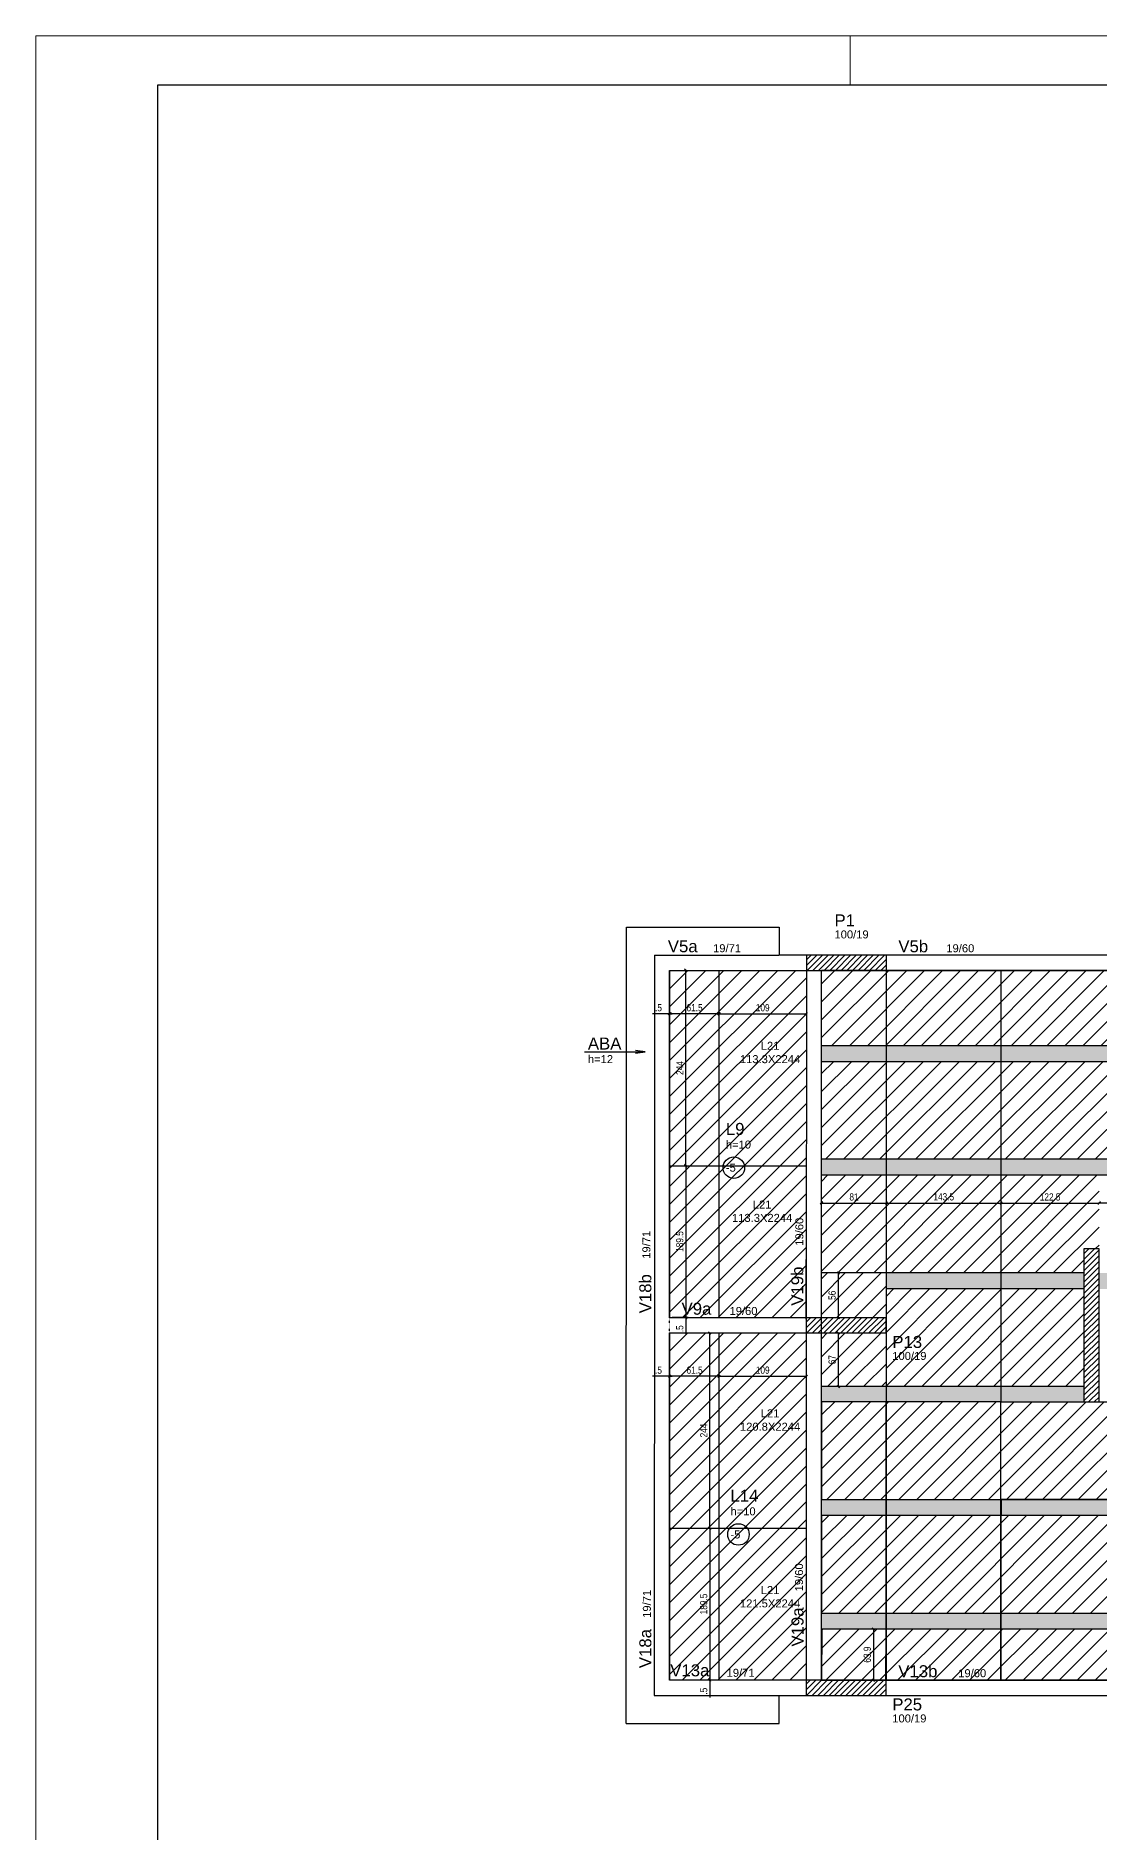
# Model space of a CAD drawing. Extents: x 1022 to 7350, y 170 to 3791.
# Drawn here: x 1022 to 2351, y 1546 to 3791 of the extents above; entities that cross this region are included whole.
import ezdxf

# ---------------------------------------------------------------- set-up
doc = ezdxf.new("R2010")
doc.units = 0
doc.linetypes.add('ESTILO_TQS_0001', pattern=[1, 0.7, -0.3])
doc.linetypes.add('ESTILO_TQS_0002', pattern=[0.4, 0.1, -0.3])
for name, color, linetype in [('3', 3, 'Continuous'), ('8', 8, 'Continuous'), ('AUX00', 7, 'Continuous'), ('COTA', 241, 'Continuous'), ('ES-VIGA', 3, 'Continuous'), ('L-D', 2, 'Continuous'), ('L-N', 4, 'Continuous'), ('P-D', 2, 'Continuous'), ('Painéis', 200, 'Continuous'), ('Pilares', 5, 'Continuous'), ('VIG-D', 2, 'Continuous'), ('VIG-N', 4, 'Continuous')]:
    doc.layers.add(name, color=color, linetype=linetype)
for name, color, linetype, lineweight in [('FOLHA', 255, 'Continuous', 5), ('Hachura', 251, 'Continuous', 9), ('REAPROVEITAMENTO', 251, 'Continuous', 9)]:
    doc.layers.add(name, color=color, linetype=linetype, lineweight=lineweight)
doc.styles.add('COTA TECNICA-50', font='techl___.ttf', dxfattribs={"height": 9})
doc.styles.get("Standard").update_dxf_attribs({"font": 'arial.ttf'})
doc.dimstyles.new('COTA PAINEL-50', dxfattribs={"dimtxt": 9, "dimasz": 3, "dimexe": 3, "dimexo": 3, "dimgap": 3, "dimtad": 1, "dimdec": 1, "dimzin": 12, "dimdsep": 46, "dimtxsty": 'COTA TECNICA-50', "dimblk1": 'OBLIQUE', "dimblk2": 'OBLIQUE', "dimsah": 1, "dimcen": 0.9, "dimclrd": 4, "dimclre": 4, "dimclrt": 240, "dimadec": 1, "dimazin": 3, "dimtfac": 1, "dimtdec": 1, "dimtmove": 0, "dimatfit": 3, "dimfxl": 1, "dimtolj": 1, "dimtzin": 12, "dimarcsym": 0})
pattern_1 = [(45, (-1214.97, -298.365), (-11.22532, 11.22532), [])]

# ---------------------------------------------------------------- blocks, each defined once
blk = doc.blocks.new('_Oblique')
at = {"color": 0, "linetype": 'ByBlock', "lineweight": -2}
blk.add_line((-0.5, -0.5), (0.5, 0.5), dxfattribs=at)
blk = doc.blocks.new('*D5')
at = {"layer": 'COTA', "color": 4, "lineweight": -2, "transparency": 16777216}
for p, q in [((1847.3, 2169.9), (1867.2, 2169.9)), ((1864.2, 1925.9), (1864.2, 2169.9)), ((1847.3, 1925.9), (1867.2, 1925.9))]:
    blk.add_line(p, q, dxfattribs=at)
at = {"layer": 'Defpoints', "color": 0, "transparency": 16777216}
for p in [(1844.3, 2169.9), (1864.2, 2169.9), (1844.3, 1925.9)]:
    blk.add_point(p, dxfattribs=at)
at = {"layer": 'COTA', "color": 4, "lineweight": -2, "transparency": 16777216, "xscale": 3, "yscale": 3, "zscale": 3}
for p, rotation in [((1864.2, 2169.9), 90), ((1864.2, 1925.9), 270)]:
    blk.add_blockref('_Oblique', p, dxfattribs=dict(at, rotation=rotation))
at = {"layer": 'COTA', "color": 240, "transparency": 16777216, "insert": (1856.6, 2047.9), "char_height": 9, "attachment_point": 5, "rotation": 90, "style": 'COTA TECNICA-50'}
blk.add_mtext('\\A1;244', dxfattribs=at)
blk = doc.blocks.new('*D6')
at = {"layer": 'COTA', "color": 4, "lineweight": -2, "transparency": 16777216}
blk.add_line((1875.9, 2115.7), (1814.4, 2115.7), dxfattribs=at)
at = {"layer": 'Defpoints', "color": 0, "transparency": 16777216}
for p in [(1814.4, 2115.7), (1814.4, 2115.7), (1875.9, 2115.7)]:
    blk.add_point(p, dxfattribs=at)
at = {"layer": 'COTA', "color": 4, "lineweight": -2, "transparency": 16777216, "xscale": 3, "yscale": 3, "zscale": 3, "rotation": 180}
blk.add_blockref('_Oblique', (1814.4, 2115.7), dxfattribs=at)
at = {"layer": 'COTA', "color": 4, "lineweight": -2, "transparency": 16777216, "xscale": 3, "yscale": 3, "zscale": 3}
blk.add_blockref('_Oblique', (1875.9, 2115.7), dxfattribs=at)
at = {"layer": 'COTA', "color": 240, "transparency": 16777216, "insert": (1845.2, 2123.3), "char_height": 9, "attachment_point": 5, "style": 'COTA TECNICA-50'}
blk.add_mtext('\\A1;61.5', dxfattribs=at)
blk = doc.blocks.new('*D7')
at = {"layer": 'COTA', "color": 4, "lineweight": -2, "transparency": 16777216}
for p, q in [((1813.9, 2115.7), (1792.4, 2115.7)), ((1814.4, 2115.7), (1813.9, 2115.7)), ((1814.4, 2115.7), (1817.4, 2115.7))]:
    blk.add_line(p, q, dxfattribs=at)
at = {"layer": 'Defpoints', "color": 0, "transparency": 16777216}
for p in [(1813.9, 2115.7), (1813.9, 2115.7), (1814.4, 2115.7)]:
    blk.add_point(p, dxfattribs=at)
at = {"layer": 'COTA', "color": 4, "lineweight": -2, "transparency": 16777216, "xscale": 3, "yscale": 3, "zscale": 3}
blk.add_blockref('_Oblique', (1813.9, 2115.7), dxfattribs=at)
at = {"layer": 'COTA', "color": 4, "lineweight": -2, "transparency": 16777216, "xscale": 3, "yscale": 3, "zscale": 3, "rotation": 180}
blk.add_blockref('_Oblique', (1814.4, 2115.7), dxfattribs=at)
at = {"layer": 'COTA', "color": 240, "transparency": 16777216, "insert": (1800.1, 2123.3), "char_height": 9, "attachment_point": 5, "style": 'COTA TECNICA-50'}
blk.add_mtext('\\A1;.5', dxfattribs=at)
blk = doc.blocks.new('*D8')
at = {"layer": 'COTA', "color": 4, "lineweight": -2, "transparency": 16777216}
for p, q in [((1847.3, 1925.9), (1867.2, 1925.9)), ((1864.2, 1925.9), (1864.2, 1736.4)), ((1847.3, 1736.4), (1867.2, 1736.4))]:
    blk.add_line(p, q, dxfattribs=at)
at = {"layer": 'Defpoints', "color": 0, "transparency": 16777216}
for p in [(1844.3, 1925.9), (1844.3, 1736.4), (1864.2, 1736.4)]:
    blk.add_point(p, dxfattribs=at)
at = {"layer": 'COTA', "color": 4, "lineweight": -2, "transparency": 16777216, "xscale": 3, "yscale": 3, "zscale": 3}
for p, rotation in [((1864.2, 1925.9), 90), ((1864.2, 1736.4), 270)]:
    blk.add_blockref('_Oblique', p, dxfattribs=dict(at, rotation=rotation))
at = {"layer": 'COTA', "color": 240, "transparency": 16777216, "insert": (1856.6, 1831.1), "char_height": 9, "attachment_point": 5, "rotation": 90, "style": 'COTA TECNICA-50'}
blk.add_mtext('\\A1;189.5', dxfattribs=at)
blk = doc.blocks.new('*D11')
at = {"layer": 'COTA', "color": 4, "lineweight": -2, "transparency": 16777216}
blk.add_line((1875.9, 2568.7), (1814.4, 2568.7), dxfattribs=at)
at = {"layer": 'Defpoints', "color": 0, "transparency": 16777216}
for p in [(1814.4, 2568.7), (1814.4, 2568.7), (1875.9, 2568.7)]:
    blk.add_point(p, dxfattribs=at)
at = {"layer": 'COTA', "color": 4, "lineweight": -2, "transparency": 16777216, "xscale": 3, "yscale": 3, "zscale": 3, "rotation": 180}
blk.add_blockref('_Oblique', (1814.4, 2568.7), dxfattribs=at)
at = {"layer": 'COTA', "color": 4, "lineweight": -2, "transparency": 16777216, "xscale": 3, "yscale": 3, "zscale": 3}
blk.add_blockref('_Oblique', (1875.9, 2568.7), dxfattribs=at)
at = {"layer": 'COTA', "color": 240, "transparency": 16777216, "insert": (1845.2, 2576.3), "char_height": 9, "attachment_point": 5, "style": 'COTA TECNICA-50'}
blk.add_mtext('\\A1;61.5', dxfattribs=at)
blk = doc.blocks.new('*D12')
at = {"layer": 'COTA', "color": 4, "lineweight": -2, "transparency": 16777216}
for p, q in [((1813.9, 2568.7), (1792.4, 2568.7)), ((1814.4, 2568.7), (1813.9, 2568.7)), ((1814.4, 2568.7), (1817.4, 2568.7))]:
    blk.add_line(p, q, dxfattribs=at)
at = {"layer": 'Defpoints', "color": 0, "transparency": 16777216}
for p in [(1813.9, 2568.7), (1813.9, 2568.7), (1814.4, 2568.7)]:
    blk.add_point(p, dxfattribs=at)
at = {"layer": 'COTA', "color": 4, "lineweight": -2, "transparency": 16777216, "xscale": 3, "yscale": 3, "zscale": 3}
blk.add_blockref('_Oblique', (1813.9, 2568.7), dxfattribs=at)
at = {"layer": 'COTA', "color": 4, "lineweight": -2, "transparency": 16777216, "xscale": 3, "yscale": 3, "zscale": 3, "rotation": 180}
blk.add_blockref('_Oblique', (1814.4, 2568.7), dxfattribs=at)
at = {"layer": 'COTA', "color": 240, "transparency": 16777216, "insert": (1800.1, 2576.3), "char_height": 9, "attachment_point": 5, "style": 'COTA TECNICA-50'}
blk.add_mtext('\\A1;.5', dxfattribs=at)
blk = doc.blocks.new('*D170')
at = {"layer": 'COTA', "color": 4, "lineweight": -2, "transparency": 16777216}
for p, q in [((2081.8, 1799.8), (2065.8, 1799.8)), ((2068.8, 1799.8), (2068.8, 1735.9)), ((2081.3, 1735.9), (2065.8, 1735.9))]:
    blk.add_line(p, q, dxfattribs=at)
at = {"layer": 'Defpoints', "color": 0, "transparency": 16777216}
for p in [(2084.8, 1799.8), (2068.8, 1735.9), (2084.3, 1735.9)]:
    blk.add_point(p, dxfattribs=at)
at = {"layer": 'COTA', "color": 4, "lineweight": -2, "transparency": 16777216, "xscale": 3, "yscale": 3, "zscale": 3}
for p, rotation in [((2068.8, 1799.8), 90), ((2068.8, 1735.9), 270)]:
    blk.add_blockref('_Oblique', p, dxfattribs=dict(at, rotation=rotation))
at = {"layer": 'COTA', "color": 240, "transparency": 16777216, "insert": (2061.1, 1767.8), "char_height": 9, "attachment_point": 5, "rotation": 90, "style": 'COTA TECNICA-50'}
blk.add_mtext('\\A1;63.9', dxfattribs=at)
blk = doc.blocks.new('*D19')
at = {"layer": 'COTA', "color": 4, "lineweight": -2, "transparency": 16777216}
for p, q in [((1817.4, 2622.9), (1837.3, 2622.9)), ((1834.3, 2378.9), (1834.3, 2622.9)), ((1817.4, 2378.9), (1837.3, 2378.9))]:
    blk.add_line(p, q, dxfattribs=at)
at = {"layer": 'Defpoints', "color": 0, "transparency": 16777216}
for p in [(1814.4, 2622.9), (1834.3, 2622.9), (1814.4, 2378.9)]:
    blk.add_point(p, dxfattribs=at)
at = {"layer": 'COTA', "color": 4, "lineweight": -2, "transparency": 16777216, "xscale": 3, "yscale": 3, "zscale": 3}
for p, rotation in [((1834.3, 2622.9), 90), ((1834.3, 2378.9), 270)]:
    blk.add_blockref('_Oblique', p, dxfattribs=dict(at, rotation=rotation))
at = {"layer": 'COTA', "color": 240, "transparency": 16777216, "insert": (1826.8, 2500.9), "char_height": 9, "attachment_point": 5, "rotation": 90, "style": 'COTA TECNICA-50'}
blk.add_mtext('\\A1;244', dxfattribs=at)
blk = doc.blocks.new('*D20')
at = {"layer": 'COTA', "color": 4, "lineweight": -2, "transparency": 16777216}
for p, q in [((1817.4, 2378.9), (1837.3, 2378.9)), ((1834.3, 2378.9), (1834.3, 2189.4)), ((1817.4, 2189.4), (1837.3, 2189.4))]:
    blk.add_line(p, q, dxfattribs=at)
at = {"layer": 'Defpoints', "color": 0, "transparency": 16777216}
for p in [(1814.4, 2378.9), (1814.4, 2189.4), (1834.3, 2189.4)]:
    blk.add_point(p, dxfattribs=at)
at = {"layer": 'COTA', "color": 4, "lineweight": -2, "transparency": 16777216, "xscale": 3, "yscale": 3, "zscale": 3}
for p, rotation in [((1834.3, 2378.9), 90), ((1834.3, 2189.4), 270)]:
    blk.add_blockref('_Oblique', p, dxfattribs=dict(at, rotation=rotation))
at = {"layer": 'COTA', "color": 240, "transparency": 16777216, "insert": (1826.7, 2284.1), "char_height": 9, "attachment_point": 5, "rotation": 90, "style": 'COTA TECNICA-50'}
blk.add_mtext('\\A1;189.5', dxfattribs=at)
blk = doc.blocks.new('*D21')
at = {"layer": 'COTA', "color": 4, "lineweight": -2, "transparency": 16777216}
for p, q in [((1834.3, 2189.4), (1834.3, 2192.4)), ((1834.3, 2189.4), (1834.3, 2188.9)), ((1834.3, 2188.9), (1834.3, 2167.3))]:
    blk.add_line(p, q, dxfattribs=at)
at = {"layer": 'Defpoints', "color": 0, "transparency": 16777216}
for p in [(1834.3, 2189.4), (1834.3, 2188.9), (1834.3, 2188.9)]:
    blk.add_point(p, dxfattribs=at)
at = {"layer": 'COTA', "color": 4, "lineweight": -2, "transparency": 16777216, "xscale": 3, "yscale": 3, "zscale": 3}
for p, rotation in [((1834.3, 2189.4), 270), ((1834.3, 2188.9), 90)]:
    blk.add_blockref('_Oblique', p, dxfattribs=dict(at, rotation=rotation))
at = {"layer": 'COTA', "color": 240, "transparency": 16777216, "insert": (1826.7, 2175.1), "char_height": 9, "attachment_point": 5, "rotation": 90, "style": 'COTA TECNICA-50'}
blk.add_mtext('\\A1;.5', dxfattribs=at)
blk = doc.blocks.new('*D22')
at = {"layer": 'COTA', "color": 4, "lineweight": -2, "transparency": 16777216}
for p, q in [((1864.2, 1736.4), (1864.2, 1739.4)), ((1864.2, 1736.4), (1864.2, 1735.9)), ((1864.2, 1735.9), (1864.2, 1714.3))]:
    blk.add_line(p, q, dxfattribs=at)
at = {"layer": 'Defpoints', "color": 0, "transparency": 16777216}
for p in [(1864.2, 1736.4), (1864.2, 1735.9), (1864.2, 1735.9)]:
    blk.add_point(p, dxfattribs=at)
at = {"layer": 'COTA', "color": 4, "lineweight": -2, "transparency": 16777216, "xscale": 3, "yscale": 3, "zscale": 3}
for p, rotation in [((1864.2, 1736.4), 270), ((1864.2, 1735.9), 90)]:
    blk.add_blockref('_Oblique', p, dxfattribs=dict(at, rotation=rotation))
at = {"layer": 'COTA', "color": 240, "transparency": 16777216, "insert": (1856.6, 1722.1), "char_height": 9, "attachment_point": 5, "rotation": 90, "style": 'COTA TECNICA-50'}
blk.add_mtext('\\A1;.5', dxfattribs=at)
blk = doc.blocks.new('*D89')
at = {"layer": 'COTA', "color": 4, "lineweight": -2, "transparency": 16777216}
for p, q in [((2472.4, 2335.2), (2472.4, 2335.2)), ((2472.4, 2332.2), (2351, 2332.2))]:
    blk.add_line(p, q, dxfattribs=at)
at = {"layer": 'Defpoints', "color": 0, "transparency": 16777216}
for p in [(2351, 2332.2), (2351, 2332.2), (2472.4, 2332.2)]:
    blk.add_point(p, dxfattribs=at)
at = {"layer": 'COTA', "color": 4, "lineweight": -2, "transparency": 16777216, "xscale": 3, "yscale": 3, "zscale": 3, "rotation": 180}
blk.add_blockref('_Oblique', (2351, 2332.2), dxfattribs=at)
at = {"layer": 'COTA', "color": 4, "lineweight": -2, "transparency": 16777216, "xscale": 3, "yscale": 3, "zscale": 3}
blk.add_blockref('_Oblique', (2472.4, 2332.2), dxfattribs=at)
at = {"layer": 'COTA', "color": 240, "transparency": 16777216, "insert": (2411.7, 2339.8), "char_height": 9, "attachment_point": 5, "style": 'COTA TECNICA-50'}
blk.add_mtext('\\A1;121.5', dxfattribs=at)
blk = doc.blocks.new('*D90')
at = {"layer": 'COTA', "color": 4, "lineweight": -2, "transparency": 16777216}
blk.add_line((2003.9, 2332.2), (2085, 2332.2), dxfattribs=at)
at = {"layer": 'Defpoints', "color": 0, "transparency": 16777216}
for p in [(2003.9, 2332.2), (2085, 2332.2), (2085, 2332.2)]:
    blk.add_point(p, dxfattribs=at)
at = {"layer": 'COTA', "color": 4, "lineweight": -2, "transparency": 16777216, "xscale": 3, "yscale": 3, "zscale": 3, "rotation": 180}
blk.add_blockref('_Oblique', (2003.9, 2332.2), dxfattribs=at)
at = {"layer": 'COTA', "color": 4, "lineweight": -2, "transparency": 16777216, "xscale": 3, "yscale": 3, "zscale": 3}
blk.add_blockref('_Oblique', (2085, 2332.2), dxfattribs=at)
at = {"layer": 'COTA', "color": 240, "transparency": 16777216, "insert": (2044.5, 2339.8), "char_height": 9, "attachment_point": 5, "style": 'COTA TECNICA-50'}
blk.add_mtext('\\A1;81', dxfattribs=at)
blk = doc.blocks.new('*D91')
at = {"layer": 'COTA', "color": 4, "lineweight": -2, "transparency": 16777216}
for p, q in [((2085, 2332.2), (2228.4, 2332.2)), ((2228.4, 2329.2), (2228.4, 2329.2))]:
    blk.add_line(p, q, dxfattribs=at)
at = {"layer": 'Defpoints', "color": 0, "transparency": 16777216}
for p in [(2085, 2332.2), (2228.4, 2332.2), (2228.4, 2332.2)]:
    blk.add_point(p, dxfattribs=at)
at = {"layer": 'COTA', "color": 4, "lineweight": -2, "transparency": 16777216, "xscale": 3, "yscale": 3, "zscale": 3, "rotation": 180}
blk.add_blockref('_Oblique', (2085, 2332.2), dxfattribs=at)
at = {"layer": 'COTA', "color": 4, "lineweight": -2, "transparency": 16777216, "xscale": 3, "yscale": 3, "zscale": 3}
blk.add_blockref('_Oblique', (2228.4, 2332.2), dxfattribs=at)
at = {"layer": 'COTA', "color": 240, "transparency": 16777216, "insert": (2156.7, 2339.9), "char_height": 9, "attachment_point": 5, "style": 'COTA TECNICA-50'}
blk.add_mtext('\\A1;143.5', dxfattribs=at)
blk = doc.blocks.new('*D92')
at = {"layer": 'COTA', "color": 4, "lineweight": -2, "transparency": 16777216}
for p, q in [((2351, 2335.2), (2351, 2335.2)), ((2228.4, 2332.2), (2351, 2332.2)), ((2228.4, 2329.2), (2228.4, 2329.2))]:
    blk.add_line(p, q, dxfattribs=at)
at = {"layer": 'Defpoints', "color": 0, "transparency": 16777216}
for p in [(2228.4, 2332.2), (2351, 2332.2), (2351, 2332.2)]:
    blk.add_point(p, dxfattribs=at)
at = {"layer": 'COTA', "color": 4, "lineweight": -2, "transparency": 16777216, "xscale": 3, "yscale": 3, "zscale": 3, "rotation": 180}
blk.add_blockref('_Oblique', (2228.4, 2332.2), dxfattribs=at)
at = {"layer": 'COTA', "color": 4, "lineweight": -2, "transparency": 16777216, "xscale": 3, "yscale": 3, "zscale": 3}
blk.add_blockref('_Oblique', (2351, 2332.2), dxfattribs=at)
at = {"layer": 'COTA', "color": 240, "transparency": 16777216, "insert": (2289.7, 2339.8), "char_height": 9, "attachment_point": 5, "style": 'COTA TECNICA-50'}
blk.add_mtext('\\A1;122.5', dxfattribs=at)
blk = doc.blocks.new('*D220')
at = {"layer": 'COTA', "color": 4, "lineweight": -2, "transparency": 16777216}
for p, q in [((2022.3, 2244.9), (2021.8, 2244.9)), ((2024.8, 2244.9), (2024.8, 2188.9)), ((2022.3, 2188.9), (2021.8, 2188.9))]:
    blk.add_line(p, q, dxfattribs=at)
at = {"layer": 'Defpoints', "color": 0, "transparency": 16777216}
for p in [(2025.3, 2244.9), (2024.8, 2188.9), (2025.3, 2188.9)]:
    blk.add_point(p, dxfattribs=at)
at = {"layer": 'COTA', "color": 4, "lineweight": -2, "transparency": 16777216, "xscale": 3, "yscale": 3, "zscale": 3}
for p, rotation in [((2024.8, 2244.9), 90), ((2024.8, 2188.9), 270)]:
    blk.add_blockref('_Oblique', p, dxfattribs=dict(at, rotation=rotation))
at = {"layer": 'COTA', "color": 240, "transparency": 16777216, "insert": (2017.2, 2216.9), "char_height": 9, "attachment_point": 5, "rotation": 90, "style": 'COTA TECNICA-50'}
blk.add_mtext('\\A1;56', dxfattribs=at)
blk = doc.blocks.new('*D40')
at = {"layer": 'COTA', "color": 4, "lineweight": -2, "transparency": 16777216}
for p, q in [((1875.9, 2568.7), (1984.9, 2568.7)), ((1875.9, 2565.7), (1875.9, 2565.7))]:
    blk.add_line(p, q, dxfattribs=at)
at = {"layer": 'Defpoints', "color": 0, "transparency": 16777216}
for p in [(1875.9, 2568.7), (1984.9, 2568.7), (1984.9, 2568.7)]:
    blk.add_point(p, dxfattribs=at)
at = {"layer": 'COTA', "color": 4, "lineweight": -2, "transparency": 16777216, "xscale": 3, "yscale": 3, "zscale": 3, "rotation": 180}
blk.add_blockref('_Oblique', (1875.9, 2568.7), dxfattribs=at)
at = {"layer": 'COTA', "color": 4, "lineweight": -2, "transparency": 16777216, "xscale": 3, "yscale": 3, "zscale": 3}
blk.add_blockref('_Oblique', (1984.9, 2568.7), dxfattribs=at)
at = {"layer": 'COTA', "color": 240, "transparency": 16777216, "insert": (1930.4, 2576.3), "char_height": 9, "attachment_point": 5, "style": 'COTA TECNICA-50'}
blk.add_mtext('\\A1;109', dxfattribs=at)
blk = doc.blocks.new('*D186')
at = {"layer": 'COTA', "color": 4, "lineweight": -2, "transparency": 16777216}
for p, q in [((2023, 2169.9), (2021.8, 2169.9)), ((2024.8, 2169.9), (2024.8, 2102.9)), ((2023, 2102.9), (2021.8, 2102.9))]:
    blk.add_line(p, q, dxfattribs=at)
at = {"layer": 'Defpoints', "color": 0, "transparency": 16777216}
for p in [(2026, 2169.9), (2024.8, 2102.9), (2026, 2102.9)]:
    blk.add_point(p, dxfattribs=at)
at = {"layer": 'COTA', "color": 4, "lineweight": -2, "transparency": 16777216, "xscale": 3, "yscale": 3, "zscale": 3}
for p, rotation in [((2024.8, 2169.9), 90), ((2024.8, 2102.9), 270)]:
    blk.add_blockref('_Oblique', p, dxfattribs=dict(at, rotation=rotation))
at = {"layer": 'COTA', "color": 240, "transparency": 16777216, "insert": (2017.2, 2136.4), "char_height": 9, "attachment_point": 5, "rotation": 90, "style": 'COTA TECNICA-50'}
blk.add_mtext('\\A1;67', dxfattribs=at)
blk = doc.blocks.new('*D41')
at = {"layer": 'COTA', "color": 4, "lineweight": -2, "transparency": 16777216}
for p, q in [((1875.9, 2115.7), (1984.9, 2115.7)), ((1875.9, 2112.7), (1875.9, 2112.7)), ((1984.9, 2112.7), (1984.9, 2112.7))]:
    blk.add_line(p, q, dxfattribs=at)
at = {"layer": 'Defpoints', "color": 0, "transparency": 16777216}
for p in [(1875.9, 2115.7), (1984.9, 2115.7), (1984.9, 2115.7)]:
    blk.add_point(p, dxfattribs=at)
at = {"layer": 'COTA', "color": 4, "lineweight": -2, "transparency": 16777216, "xscale": 3, "yscale": 3, "zscale": 3, "rotation": 180}
blk.add_blockref('_Oblique', (1875.9, 2115.7), dxfattribs=at)
at = {"layer": 'COTA', "color": 4, "lineweight": -2, "transparency": 16777216, "xscale": 3, "yscale": 3, "zscale": 3}
blk.add_blockref('_Oblique', (1984.9, 2115.7), dxfattribs=at)
at = {"layer": 'COTA', "color": 240, "transparency": 16777216, "insert": (1930.4, 2123.3), "char_height": 9, "attachment_point": 5, "style": 'COTA TECNICA-50'}
blk.add_mtext('\\A1;109', dxfattribs=at)

msp = doc.modelspace()

# ---------------------------------------------------------------- hatches: boundary and pattern name
at = {"layer": 'Hachura', "linetype": 'ByBlock'}
h = msp.add_hatch(color=256, dxfattribs=at)
h.dxf.hatch_style = 1
h.paths.add_polyline_path([(2003.95, 2528.86), (2003.95, 2508.83), (3936.45, 2508.83), (3936.45, 2528.86)])
h = msp.add_hatch(color=256, dxfattribs=at)
h.dxf.hatch_style = 1
h.paths.add_polyline_path([(2003.95, 2386.86), (2003.95, 2366.83), (3936.45, 2366.83), (3936.45, 2386.86)])
h = msp.add_hatch(color=256, dxfattribs=at)
h.dxf.hatch_style = 1
h.paths.add_polyline_path([(2350.95, 2244.86), (2350.95, 2224.83), (3936.45, 2224.83), (3936.45, 2244.86)])
h.paths.add_polyline_path([(2084.96, 2244.86), (2084.96, 2224.83), (2331.95, 2224.83), (2331.95, 2244.86)])
h = msp.add_hatch(color=256, dxfattribs=at)
h.dxf.hatch_style = 1
h.paths.add_polyline_path([(2331.94, 2102.86), (2003.95, 2102.86), (2003.95, 2083.86), (2084.87, 2083.86), (2228.23, 2083.86), (2331.94, 2083.86)])
h = msp.add_hatch(color=256, dxfattribs=at)
h.dxf.hatch_style = 1
h.paths.add_polyline_path([(2003.95, 1961.86), (2003.95, 1941.82), (2084.94, 1941.82), (2084.94, 1961.86)])
h = msp.add_hatch(color=256, dxfattribs=at)
h.dxf.hatch_style = 1
h.paths.add_polyline_path([(2084.94, 1961.86), (2084.94, 1941.82), (2228.3, 1941.82), (2228.3, 1961.86)])
h = msp.add_hatch(color=256, dxfattribs=at)
h.dxf.hatch_style = 1
h.paths.add_polyline_path([(2472.3, 1961.86), (2472.3, 1941.82), (2228.23, 1941.82), (2228.23, 1961.86)])
h = msp.add_hatch(color=256, dxfattribs=at)
h.dxf.hatch_style = 1
h.paths.add_polyline_path([(2003.95, 1819.82), (2003.95, 1799.79), (2084.87, 1799.79), (2084.87, 1819.82)])
h = msp.add_hatch(color=256, dxfattribs=at)
h.dxf.hatch_style = 1
h.paths.add_polyline_path([(2084.87, 1819.82), (2084.87, 1799.79), (2228.23, 1799.79), (2228.23, 1819.82)])
h = msp.add_hatch(color=256, dxfattribs=at)
h.dxf.hatch_style = 1
h.paths.add_polyline_path([(2472.23, 1819.82), (2472.23, 1799.79), (2228.16, 1799.79), (2228.16, 1819.82)])
at = {"layer": 'REAPROVEITAMENTO', "linetype": 'ByBlock'}
h = msp.add_hatch(dxfattribs=at)
h.set_pattern_fill('ANSI31', color=256, scale=5, style=2)
h.set_pattern_definition([(45, (-1214.973, 154.651), (-11.22532, 11.22532), [])])
h.paths.add_polyline_path([(1814.45, 2188.88), (1984.93, 2188.86), (1984.93, 2622.86), (1814.45, 2622.88)])
h = msp.add_hatch(dxfattribs=at)
h.set_pattern_fill('ANSI31', color=256, scale=5, style=2)
h.set_pattern_definition(pattern_1)
h.paths.add_polyline_path([(3936.45, 2622.86), (2084.95, 2622.86), (2003.95, 2622.86), (2003.95, 2528.86), (3936.45, 2528.86)])
h = msp.add_hatch(dxfattribs=at)
h.set_pattern_fill('ANSI31', color=256, scale=5, style=2)
h.set_pattern_definition(pattern_1)
h.paths.add_polyline_path([(3936.45, 2508.86), (2003.95, 2508.86), (2003.95, 2386.86), (3936.45, 2386.86)])
h = msp.add_hatch(dxfattribs=at)
h.set_pattern_fill('ANSI31', color=256, scale=5, style=2)
h.set_pattern_definition(pattern_1)
h.paths.add_polyline_path([(2350.95, 2366.86), (2003.95, 2366.86), (2003.95, 2244.86), (2331.94, 2244.86), (2331.94, 2274.86), (2350.95, 2274.86)])
h.paths.add_polyline_path([(2271.95, 2330.97), (2306.95, 2330.97), (2306.95, 2349.5), (2271.95, 2349.5)], flags=16)
h = msp.add_hatch(dxfattribs=at)
h.set_pattern_fill('ANSI31', color=256, scale=5, style=2)
h.set_pattern_definition([(45, (-3637.97, -418.362), (-11.22532, 11.22532), [])])
h.paths.add_polyline_path([(2084.95, 2244.86), (2003.95, 2244.86), (2003.95, 2188.86), (2084.96, 2188.86)])
h = msp.add_hatch(dxfattribs=at)
h.set_pattern_fill('ANSI31', color=256, scale=5, style=2)
h.set_pattern_definition(pattern_1)
h.paths.add_polyline_path([(2331.94, 2224.86), (2084.96, 2224.86), (2084.96, 2102.86), (2331.94, 2102.86)])
h = msp.add_hatch(dxfattribs=at)
h.set_pattern_fill('ANSI31', color=256, scale=5, style=2)
h.set_pattern_definition([(45, (-1214.973, -298.349), (-11.22532, 11.22532), [])])
h.paths.add_polyline_path([(1814.45, 1735.88), (1984.89, 1735.88), (1984.89, 2169.88), (1814.45, 2169.88)])
h = msp.add_hatch(dxfattribs=at)
h.set_pattern_fill('ANSI31', color=256, scale=5, style=2)
h.set_pattern_definition([(45, (-3638.01, -493.366), (-11.22532, 11.22532), [])])
h.paths.add_polyline_path([(2084.96, 2169.86), (2003.91, 2169.86), (2003.91, 2102.86), (2084.96, 2102.86)])
h = msp.add_hatch(dxfattribs=at)
h.set_pattern_fill('ANSI31', color=256, scale=5, style=2)
h.set_pattern_definition(pattern_1)
h.paths.add_polyline_path([(3936.45, 1961.66), (3936.45, 2083.66), (2003.95, 2083.86), (2003.95, 1961.86)])
h = msp.add_hatch(dxfattribs=at)
h.set_pattern_fill('ANSI31', color=256, scale=5, style=2)
h.set_pattern_definition(pattern_1)
h.paths.add_polyline_path([(3936.45, 1819.82), (3936.45, 1941.82), (2003.95, 1941.82), (2003.95, 1819.82)])
h = msp.add_hatch(dxfattribs=at)
h.set_pattern_fill('ANSI31', color=256, scale=5, style=2)
h.set_pattern_definition(pattern_1)
h.paths.add_polyline_path([(3936.45, 1799.79), (2003.95, 1799.79), (2003.95, 1735.86), (3936.45, 1735.86)])

# ---------------------------------------------------------------- linework, layer by layer
at = {"color": 30}
for p, q in [((1174.16, 3729.88), (7288.84, 3729.88)), ((1174.16, 230.56), (1174.16, 3729.88))]:
    msp.add_line(p, q, dxfattribs=at)
at = {"layer": '3', "linetype": 'Continuous'}
for centre in [(1894.29, 2376.4), (1900.05, 1917.99)]:
    msp.add_circle(centre, 13.42, dxfattribs=at)
at = {"layer": '8', "linetype": 'Continuous'}
for p, q in [((1759.95, 2676.88), (1759.95, 2676.88)), ((1759.95, 2676.88), (1759.95, 2676.88)), ((1759.95, 2676.88), (1759.95, 2676.88)), ((1759.95, 2676.88), (1759.95, 2676.88)), ((1794.94, 2641.88), (1794.94, 2641.88)), ((1794.95, 2641.88), (1794.95, 2641.88)), ((1794.95, 2641.88), (1794.95, 2641.88)), ((1984.94, 2641.86), (1984.94, 2641.86)), ((1984.95, 2628.92), (1997.89, 2641.86)), ((1984.95, 2635.99), (1990.82, 2641.86)), ((1984.95, 2641.86), (1984.95, 2641.86)), ((1985.96, 2622.86), (2004.96, 2641.86)), ((1993.03, 2622.86), (2012.04, 2641.86)), ((2000.1, 2622.86), (2019.11, 2641.86)), ((2007.18, 2622.86), (2026.18, 2641.86)), ((2014.25, 2622.86), (2033.25, 2641.86)), ((2021.32, 2622.86), (2040.32, 2641.86)), ((2028.39, 2622.86), (2047.39, 2641.86)), ((2034.95, 2632.36), (2034.95, 2632.36)), ((2035.46, 2622.86), (2054.46, 2641.86)), ((2042.53, 2622.86), (2061.53, 2641.86)), ((2049.6, 2622.86), (2068.6, 2641.85)), ((2056.67, 2622.86), (2075.67, 2641.85)), ((2063.74, 2622.85), (2082.75, 2641.85)), ((2070.82, 2622.85), (2084.95, 2636.98)), ((2077.89, 2622.85), (2084.95, 2629.91)), ((2084.95, 2641.85), (2084.95, 2641.85)), ((2084.95, 2641.85), (2084.95, 2641.85)), ((1984.94, 2610.86), (1984.94, 2610.86)), ((2331.91, 2282.33), (2331.91, 2282.33)), ((2331.91, 2261.7), (2345.04, 2274.83)), ((2331.91, 2268.77), (2337.97, 2274.83)), ((2331.91, 2274.83), (2331.91, 2274.83)), ((2331.91, 2254.63), (2350.91, 2273.63)), ((1813.91, 2196.38), (1813.92, 2261.74)), ((1984.91, 2186.86), (1984.91, 2261.72)), ((2331.91, 2247.56), (2350.91, 2266.56)), ((2331.91, 2240.49), (2350.91, 2259.49)), ((2331.91, 2233.42), (2350.91, 2252.42)), ((2331.91, 2226.35), (2350.91, 2245.35)), ((2331.91, 2219.28), (2350.91, 2238.28)), ((2331.91, 2212.21), (2350.91, 2231.2)), ((2331.91, 2205.14), (2350.91, 2224.13)), ((2331.9, 2198.06), (2350.91, 2217.06)), ((2331.9, 2190.99), (2350.91, 2209.99)), ((2331.9, 2183.92), (2350.91, 2202.92)), ((1813.91, 2188.88), (1813.91, 2188.88)), ((1813.91, 2188.88), (1813.91, 2188.88)), ((1813.91, 2188.88), (1813.91, 2188.88)), ((1984.91, 2176.37), (1997.4, 2188.86)), ((1984.91, 2183.44), (1990.33, 2188.86)), ((1984.91, 2179.36), (1984.91, 2179.36)), ((1985.47, 2169.86), (2004.47, 2188.86)), ((1992.54, 2169.86), (2011.55, 2188.86)), ((1999.61, 2169.86), (2018.62, 2188.86)), ((2006.69, 2169.86), (2025.69, 2188.86)), ((2013.76, 2169.86), (2032.76, 2188.86)), ((2020.83, 2169.86), (2039.83, 2188.86)), ((2027.9, 2169.86), (2046.9, 2188.86)), ((2034.91, 2179.36), (2034.91, 2179.36)), ((2034.97, 2169.86), (2053.97, 2188.86)), ((2042.04, 2169.86), (2061.04, 2188.86)), ((2049.11, 2169.86), (2068.11, 2188.85)), ((2056.18, 2169.86), (2075.18, 2188.85)), ((2063.25, 2169.86), (2082.26, 2188.85)), ((2070.33, 2169.85), (2084.91, 2184.43)), ((2084.91, 2188.85), (2084.91, 2188.85)), ((2084.91, 2188.85), (2084.91, 2188.85)), ((2331.9, 2176.85), (2350.9, 2195.85)), ((2331.9, 2169.78), (2350.9, 2188.78)), ((2331.9, 2162.71), (2350.9, 2181.71)), ((2341.4, 2179.33), (2341.4, 2179.33)), ((1813.91, 2169.88), (1813.91, 2169.88)), ((1813.91, 2169.88), (1813.91, 2169.88)), ((2077.4, 2169.85), (2084.91, 2177.36)), ((2084.47, 2169.85), (2084.91, 2170.29)), ((2084.91, 2169.85), (2084.91, 2169.85)), ((2084.91, 2169.85), (2084.91, 2169.85)), ((2331.9, 2155.64), (2350.9, 2174.64)), ((2331.9, 2148.57), (2350.9, 2167.57)), ((2331.9, 2141.5), (2350.9, 2160.49)), ((2331.9, 2134.42), (2350.9, 2153.42)), ((2331.9, 2127.35), (2350.9, 2146.35)), ((2331.9, 2120.28), (2350.9, 2139.28)), ((2331.9, 2113.21), (2350.9, 2132.21)), ((2331.9, 2106.14), (2350.9, 2125.14)), ((2331.9, 2099.07), (2350.9, 2118.07)), ((2331.9, 2092), (2350.9, 2111)), ((2331.9, 2084.93), (2350.9, 2103.93)), ((2337.87, 2083.83), (2350.9, 2096.85)), ((2344.94, 2083.83), (2350.9, 2089.78)), ((2350.9, 2083.83), (2350.9, 2083.83)), ((1813.87, 1735.88), (1813.87, 1735.88)), ((1813.87, 1735.88), (1813.87, 1735.88)), ((1984.87, 1723.82), (1996.91, 1735.86)), ((1984.87, 1730.89), (1989.84, 1735.86)), ((1984.98, 1716.86), (2003.98, 1735.86)), ((1992.05, 1716.86), (2011.06, 1735.86)), ((1999.12, 1716.86), (2018.13, 1735.86)), ((2006.2, 1716.86), (2025.2, 1735.86)), ((2013.27, 1716.86), (2032.27, 1735.86)), ((2020.34, 1716.86), (2039.34, 1735.86)), ((2027.41, 1716.86), (2046.41, 1735.86)), ((2034.48, 1716.86), (2053.48, 1735.86)), ((2041.55, 1716.86), (2060.55, 1735.86)), ((2048.62, 1716.86), (2067.62, 1735.85)), ((2055.69, 1716.86), (2074.7, 1735.85)), ((2062.76, 1716.85), (2081.77, 1735.85)), ((2069.84, 1716.85), (2084.87, 1731.89)), ((2084.87, 1735.85), (2084.87, 1735.85)), ((2092.37, 1735.85), (2176.11, 1735.85)), ((2332.15, 1735.83), (2239.05, 1735.84)), ((2339.65, 1735.83), (2339.65, 1735.83)), ((1794.87, 1716.88), (1794.87, 1716.88)), ((1794.87, 1716.88), (1794.87, 1716.88)), ((1794.87, 1716.88), (1794.87, 1716.88)), ((1794.87, 1716.88), (1794.87, 1716.88)), ((1984.86, 1716.86), (1984.86, 1716.86)), ((1984.86, 1716.86), (1984.86, 1716.86)), ((2034.87, 1726.36), (2034.87, 1726.36)), ((2076.91, 1716.85), (2084.87, 1724.82)), ((2083.98, 1716.85), (2084.87, 1717.74)), ((2084.87, 1716.85), (2084.87, 1716.85)), ((2084.87, 1716.85), (2084.87, 1716.85)), ((1759.86, 1681.88), (1759.86, 1681.88)), ((1759.86, 1681.88), (1759.86, 1681.88)), ((1759.86, 1681.88), (1759.86, 1681.88))]:
    msp.add_line(p, q, dxfattribs=at)
at = {"layer": '8', "linetype": 'ESTILO_TQS_0002'}
msp.add_line((1813.91, 2169.88), (1813.91, 2188.88), dxfattribs=at)
at = {"layer": '8', "linetype": 'Continuous'}
msp.add_lwpolyline([(1707.42, 2521.17), (1783.57, 2521.16), (1771.18, 2519.53), (1783.57, 2521.16), (1771.18, 2522.79)], dxfattribs=at)
at = {"layer": 'ES-VIGA', "linetype": 'Continuous'}
for p, q in [((1759.86, 1681.88), (1759.95, 2676.88)), ((1759.95, 2676.88), (1950.95, 2676.86)), ((1950.95, 2676.86), (1950.95, 2641.86)), ((1950.95, 2676.86), (1950.95, 2676.86)), ((1950.95, 2676.86), (1950.95, 2676.86)), ((1813.95, 2622.88), (1813.95, 2622.88)), ((1813.95, 2622.88), (1813.95, 2622.88)), ((1984.94, 2603.36), (1984.94, 2549.84)), ((1950.87, 1681.86), (1950.87, 1716.86)), ((1759.86, 1681.88), (1950.87, 1681.86)), ((1950.86, 1681.87), (1950.86, 1681.87)), ((1950.86, 1681.87), (1950.86, 1681.87))]:
    msp.add_line(p, q, dxfattribs=at)
at = {"layer": 'ES-VIGA', "linetype": 'ESTILO_TQS_0001'}
for p, q in [((1794.95, 2641.88), (1950.95, 2641.86)), ((1794.87, 1716.88), (1950.87, 1716.86))]:
    msp.add_line(p, q, dxfattribs=at)
for points in [[(1794.95, 2641.88), (1794.91, 2179.38)], [(1794.91, 2179.38), (1794.87, 1716.88)]]:
    msp.add_lwpolyline(points, dxfattribs=at)
at = {"layer": 'ES-VIGA', "linetype": 'Continuous'}
for points in [[(1984.95, 2641.86), (1950.95, 2641.86)], [(2475.45, 2641.82), (2084.95, 2641.85)], [(1813.91, 2188.88), (1813.95, 2622.88)], [(1813.95, 2622.88), (1984.95, 2622.86)], [(1984.95, 2622.86), (1984.91, 2188.86)], [(2003.91, 2188.86), (2003.95, 2622.86)], [(2084.95, 2622.85), (2475.45, 2622.82)], [(1984.91, 2188.86), (1813.91, 2188.88)], [(1813.87, 1735.88), (1813.91, 2169.88)], [(1813.91, 2169.88), (1984.91, 2169.86)], [(1984.91, 2169.86), (1984.87, 1735.86)], [(2003.87, 1735.86), (2003.91, 2169.86)], [(1984.87, 1735.86), (1813.87, 1735.88)], [(2475.37, 1735.82), (2084.87, 1735.85)], [(1950.87, 1716.86), (1984.87, 1716.86)], [(2084.87, 1716.85), (2475.36, 1716.82)]]:
    msp.add_lwpolyline(points, dxfattribs=at)
at = {"layer": 'FOLHA'}
for p, q in [((1021.75, 3790.85), (7349.8, 3790.85)), ((2039.85, 3729.88), (2039.85, 3790.85))]:
    msp.add_line(p, q, dxfattribs=at)
at = {"layer": 'FOLHA', "lineweight": 5}
msp.add_line((1021.75, 169.59), (1021.75, 3790.85), dxfattribs=at)
at = {"layer": 'Painéis'}
for p, q in [((1814.45, 2188.88), (1814.45, 2622.88)), ((1875.95, 2188.88), (1875.95, 2622.88)), ((3936.45, 2622.86), (2003.95, 2622.86)), ((2003.95, 2169.86), (2003.95, 2622.86)), ((2084.96, 2083.86), (2084.96, 2622.86)), ((2228.45, 2083.86), (2228.45, 2622.86)), ((3936.45, 2528.87), (2003.95, 2528.86)), ((3936.45, 2508.86), (2003.95, 2508.86)), ((3936.45, 2386.86), (2003.95, 2386.86)), ((1814.45, 2378.88), (1984.92, 2378.88)), ((3936.45, 2366.86), (2003.95, 2366.86)), ((2331.95, 2244.86), (2003.95, 2244.86)), ((2331.95, 2224.86), (2084.96, 2224.86)), ((1814.45, 1735.88), (1814.45, 2169.88)), ((1875.95, 1735.88), (1875.95, 2169.88)), ((2331.94, 2102.86), (2003.95, 2102.86)), ((1814.45, 1925.88), (1984.89, 1925.88))]:
    msp.add_line(p, q, dxfattribs=at)
for points in [[(2084.87, 1961.86), (2084.87, 2083.86), (2003.95, 2083.86), (2003.95, 1961.86)], [(2228.23, 1961.86), (2228.23, 2083.86), (2084.87, 2083.86), (2084.87, 1961.86)], [(2228.23, 2083.86), (2472.31, 2083.86), (2472.31, 1961.86), (2228.23, 1961.86)], [(2084.94, 1961.86), (2084.94, 1941.82), (2003.95, 1941.82), (2003.95, 1961.86)], [(2228.3, 1961.86), (2228.3, 1941.82), (2084.87, 1941.82), (2084.87, 1961.86)], [(2472.3, 1961.86), (2472.3, 1941.82), (2228.23, 1941.82), (2228.23, 1961.86)], [(2084.87, 1819.82), (2084.87, 1941.82), (2003.95, 1941.82), (2003.95, 1819.82)], [(2228.23, 1819.82), (2228.23, 1941.82), (2084.87, 1941.82), (2084.87, 1819.82)], [(2472.23, 1819.82), (2472.23, 1941.82), (2228.23, 1941.82), (2228.23, 1819.82)], [(2084.87, 1819.82), (2084.87, 1799.79), (2003.95, 1799.79), (2003.95, 1819.82)], [(2228.23, 1819.82), (2228.23, 1799.79), (2084.81, 1799.79), (2084.81, 1819.82)], [(2472.23, 1819.82), (2472.23, 1799.79), (2228.16, 1799.79), (2228.16, 1819.82)], [(2084.81, 1799.79), (2004.2, 1799.79), (2003.69, 1735.86), (2084.29, 1735.86)], [(2084.81, 1735.86), (2228.16, 1735.86), (2228.16, 1799.79), (2084.81, 1799.79)], [(2228.16, 1735.86), (2472.16, 1735.86), (2472.16, 1799.79), (2228.16, 1799.79)]]:
    msp.add_lwpolyline(points, close=True, dxfattribs=at)
at = {"layer": 'Pilares', "linetype": 'Continuous'}
for points in [[(1984.95, 2622.86), (2084.95, 2622.85), (2084.95, 2641.85), (1984.95, 2641.86), (1984.95, 2622.86)], [(2331.9, 2083.83), (2350.9, 2083.83), (2350.91, 2274.83), (2331.91, 2274.83), (2331.9, 2083.83)], [(1984.91, 2169.86), (2084.91, 2169.85), (2084.91, 2188.85), (1984.91, 2188.86), (1984.91, 2169.86)], [(1984.87, 1716.86), (2084.87, 1716.85), (2084.87, 1735.85), (1984.87, 1735.86), (1984.87, 1716.86)]]:
    msp.add_lwpolyline(points, dxfattribs=at)

# ---------------------------------------------------------------- texts
at = {"layer": 'AUX00', "char_height": 10, "attachment_point": 1}
for s, insert in [('\\pxqc;L21^J113.3X2244', (1904.25, 2533.7)), ('\\pxqc;L21^J113.3X2244', (1894.35, 2335.32)), ('\\pxqc;L21^J120.8X2244', (1904.25, 2074.33)), ('\\pxqc;L21^J121.5X2244', (1904.25, 1853.5))]:
    msp.add_mtext_dynamic_manual_height_columns(s, width=70.6838, gutter_width=12.5, heights=[0], dxfattribs=dict(at, insert=insert))
at = {"layer": 'L-D', "linetype": 'Continuous'}
for p in [(1884.29, 2400.3), (1890.06, 1941.89)]:
    msp.add_text('h=10', height=10, rotation=359.99518, dxfattribs=at).set_placement(p)
at = {"layer": 'L-N', "linetype": 'Continuous'}
for s, p in [('P1', (2020.12, 2677.92)), ('L9', (1884.3, 2417.3)), ('P13', (2092.41, 2151.1)), ('L14', (1890.06, 1958.89)), ('P25', (2092.37, 1698.1))]:
    msp.add_text(s, height=15, rotation=359.99518, dxfattribs=at).set_placement(p)
at = {"layer": 'P-D', "linetype": 'Continuous'}
for p in [(2020.12, 2662.92), (2092.4, 2136.1), (2092.37, 1683.1)]:
    msp.add_text('100/19', height=10, rotation=359.99518, dxfattribs=at).set_placement(p)
at = {"layer": 'VIG-D', "linetype": 'Continuous'}
for s, rotation, p in [('19/71', 359.99518, (1868.33, 2645.65)), ('19/60', 359.99518, (2159.95, 2645.6)), ('h=12', 359.99518, (1711.82, 2507.06)), ('-5', 359.99518, (1884.29, 2371.4)), ('19/60', 89.99518, (1981.17, 2278.86)), ('19/71', 89.99518, (1789.93, 2262.59)), ('19/60', 359.99518, (1888.93, 2192.31)), ('-5', 359.99518, (1890.05, 1912.99)), ('19/60', 89.99518, (1980.8, 1846.94)), ('19/71', 89.99518, (1790.56, 1813.77)), ('19/71', 359.99518, (1885.3, 1740.12)), ('19/60', 359.99518, (2174.87, 1739.6))]:
    msp.add_text(s, height=10, rotation=rotation, dxfattribs=at).set_placement(p)
at = {"layer": 'VIG-N', "linetype": 'Continuous'}
for s, rotation, p in [('V5a', 359.99518, (1811.75, 2645.63)), ('V5b', 359.99518, (2099.95, 2645.6)), ('ABA', 359.99518, (1711.82, 2524.06)), ('V19b', 89.99518, (1981.16, 2203.86)), ('V18b', 89.99518, (1791.16, 2194.38)), ('V9a', 359.99518, (1828.91, 2192.62)), ('V19a', 89.99518, (1981.45, 1777.87)), ('V18a', 89.99518, (1791.12, 1750.88)), ('V13a', 359.99518, (1814.78, 1740.68)), ('V13b', 359.99518, (2099.87, 1739.6))]:
    msp.add_text(s, height=15, rotation=rotation, dxfattribs=at).set_placement(p)

# ---------------------------------------------------------------- dimensions: what is measured, and where the dimension line sits
at = {"layer": 'COTA'}
for base, p1, p2, picture, middle in [((1834.33, 2622.88), (1814.45, 2378.88), (1814.45, 2622.88), '*D19', (1826.76, 2500.88)), ((1834.33, 2189.38), (1814.45, 2378.88), (1814.45, 2189.38), '*D20', (1826.7, 2284.13)), ((2024.83, 2188.86), (2025.31, 2244.86), (2025.31, 2188.86), '*D220', (2017.23, 2216.86)), ((1834.33, 2188.88), (1834.33, 2189.38), (1834.33, 2188.88), '*D21', (1826.73, 2175.08)), ((1864.19, 2169.88), (1844.31, 1925.88), (1844.31, 2169.88), '*D5', (1856.63, 2047.88)), ((2024.83, 2102.86), (2025.96, 2169.86), (2025.96, 2102.86), '*D186', (2017.23, 2136.36)), ((1864.19, 1736.38), (1844.31, 1925.88), (1844.31, 1736.38), '*D8', (1856.57, 1831.13)), ((2068.78, 1735.86), (2084.81, 1799.79), (2084.29, 1735.86), '*D170', (2061.05, 1767.82)), ((1864.19, 1735.88), (1864.19, 1736.38), (1864.19, 1735.88), '*D22', (1856.59, 1722.08))]:
    dim = msp.add_linear_dim(base=base, p1=p1, p2=p2, angle=90, dimstyle='COTA PAINEL-50', dxfattribs=at)
    dim.commit()
    dim.dimension.update_dxf_attribs({"geometry": picture, "text_midpoint": middle})
for base, p1, p2, picture, middle in [((1813.95, 2568.71), (1814.45, 2568.71), (1813.95, 2568.71), '*D12', (1800.15, 2576.31)), ((1814.45, 2568.71), (1875.94, 2568.71), (1814.45, 2568.71), '*D11', (1845.2, 2576.31)), ((1984.94, 2568.71), (1875.94, 2568.71), (1984.94, 2568.71), '*D40', (1930.44, 2576.33)), ((2084.96, 2332.21), (2003.95, 2332.21), (2084.96, 2332.21), '*D90', (2044.45, 2339.79)), ((1813.95, 2115.71), (1814.45, 2115.71), (1813.95, 2115.71), '*D7', (1800.15, 2123.31)), ((1814.45, 2115.71), (1875.94, 2115.71), (1814.45, 2115.71), '*D6', (1845.2, 2123.31)), ((1984.9026, 2115.7098), (1875.9454, 2115.7127), (1984.9026, 2115.7127), '*D41', (1930.424, 2123.3282))]:
    dim = msp.add_linear_dim(base=base, p1=p1, p2=p2, dimstyle='COTA PAINEL-50', dxfattribs=at)
    dim.commit()
    dim.dimension.update_dxf_attribs({"geometry": picture, "text_midpoint": middle})
for base, p1, p2, picture, middle in [((2228.45, 2332.21), (2084.96, 2332.21), (2228.45, 2332.21), '*D91', (2156.7, 2339.9)), ((2350.95, 2332.21), (2228.45, 2332.21), (2350.95, 2332.21), '*D92', (2289.7, 2339.81)), ((2350.95, 2332.21), (2472.45, 2332.2), (2350.95, 2332.21), '*D89', (2411.7, 2339.81))]:
    dim = msp.add_linear_dim(base=base, p1=p1, p2=p2, dimstyle='COTA PAINEL-50', override={"dimtmove": 1}, dxfattribs=at)
    dim.commit()
    dim.dimension.update_dxf_attribs({"geometry": picture, "text_midpoint": middle})

doc.saveas('drawing.dxf')
